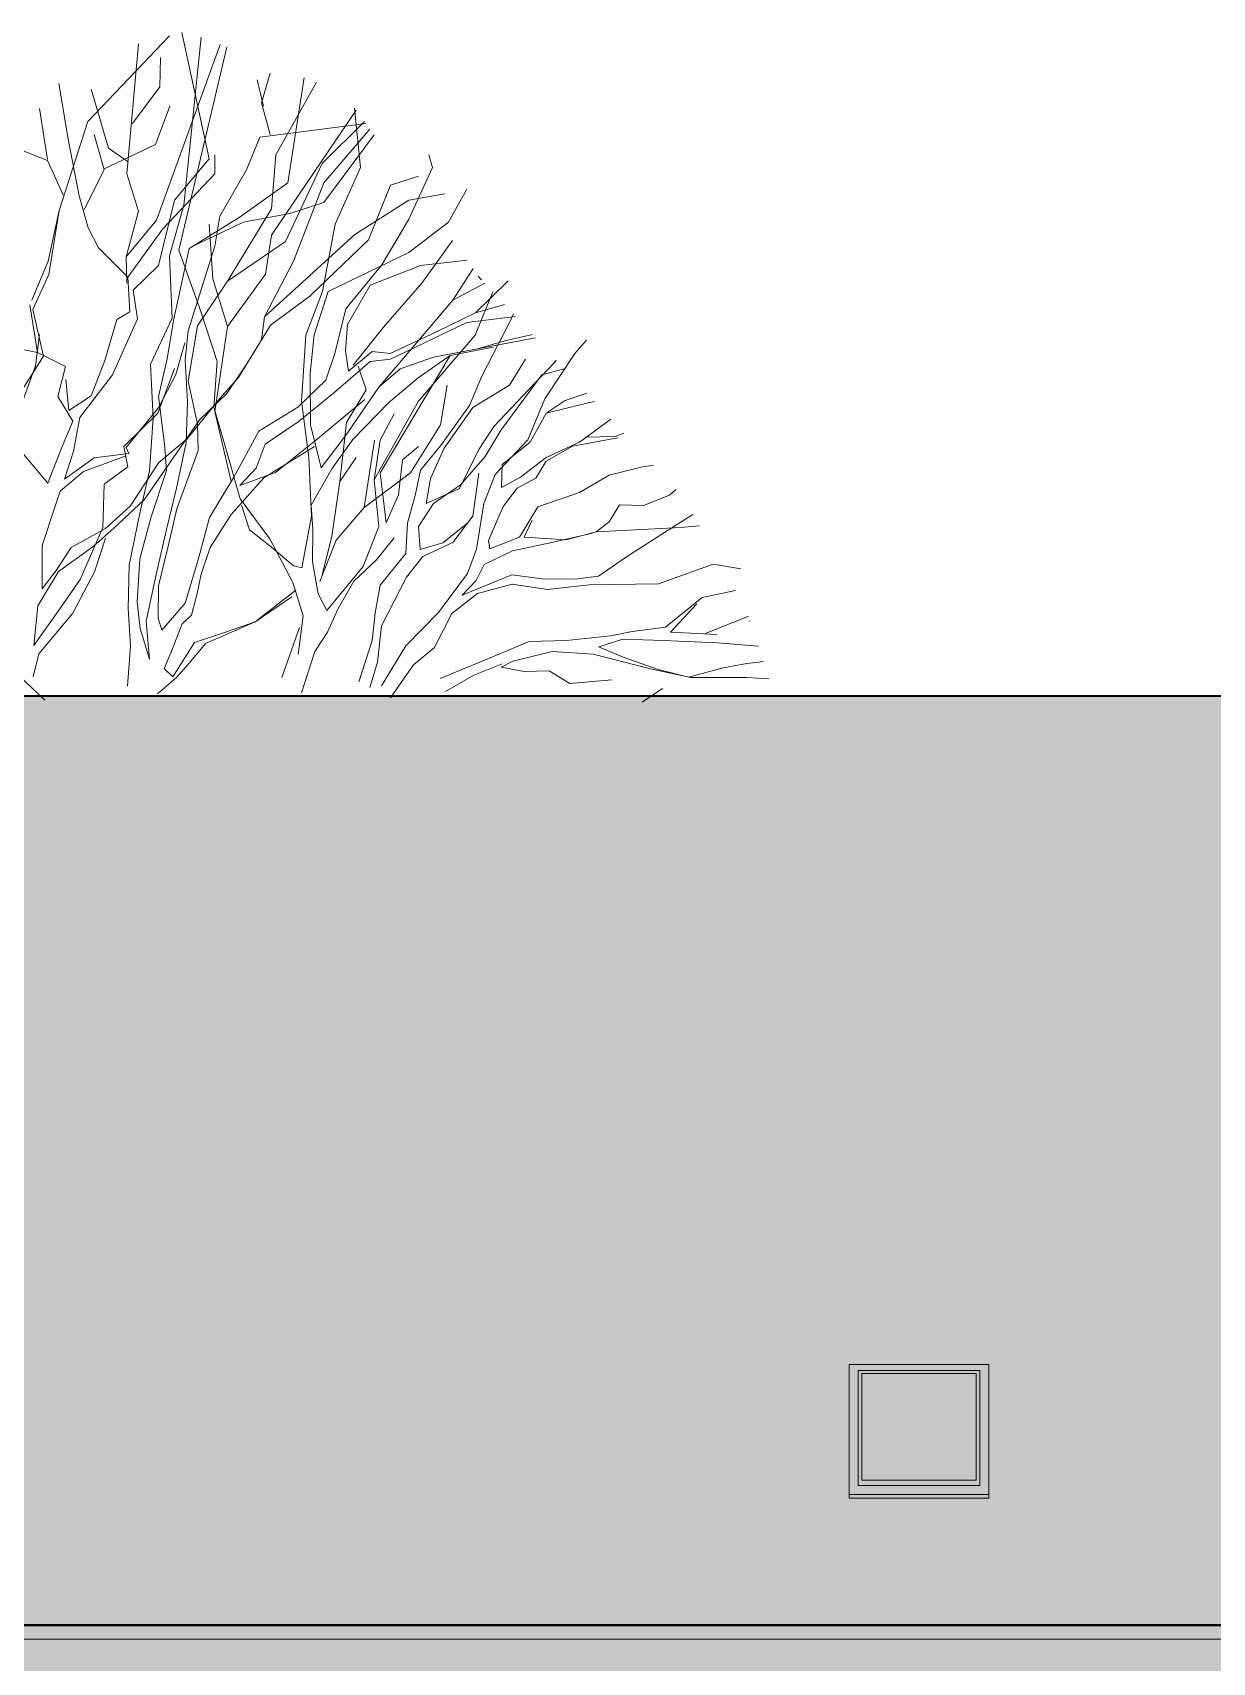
# Model space of a CAD drawing. Header units: millimetres. Extents: x -13512 to 8923, y -6533 to 5096.
# Drawn here: x -6463 to -5803, y -6031 to -5120 of the extents above; entities that cross this region are included whole.
import ezdxf

# ---------------------------------------------------------------- set-up
doc = ezdxf.new("R2010")
doc.units = ezdxf.units.MM
for name, color, linetype, lineweight in [('A-ELEWACJA CIENKA', 11, 'Continuous', 13), ('A-RYS ELEWACJI', 30, 'Continuous', 35), ('B-CIENIE', 251, 'Continuous', 0), ('B-DACHÓWKA', 250, 'Continuous', 0), ('B-materiały', 9, 'Continuous', 0), ('B-STOLARKA OKIENNA', 32, 'Continuous', 0), ('B-SZKŁO', 153, 'Continuous', 0)]:
    doc.layers.add(name, color=color, linetype=linetype, lineweight=lineweight)

# ---------------------------------------------------------------- blocks, each defined once
blk = doc.blocks.new('A$C557A236E')
at = {"layer": 'B-materiały'}
for p, q in [((-809.53, 321.15), (-763.85, 369.09)), ((-787.86, 291.86), (-781.24, 364.55)), ((-757.05, 370.87), (-741.82, 300.32)), ((-756.01, 274.5), (-746.15, 368.37)), ((-771.22, 266.07), (-735.54, 364.22)), ((-769.33, 340.58), (-768.98, 356.88)), ((-758.68, 249.24), (-731.82, 362.76)), ((-712.5, 331.57), (-707.65, 348.21)), ((-820.66, 311.39), (-825.77, 342.47)), ((-798.09, 306.26), (-807.79, 339.2)), ((-784.58, 320.13), (-769.33, 340.58)), ((-711.46, 329.83), (-714.93, 344.4)), ((-704.51, 302.6), (-681.86, 343.23)), ((-688.6, 345.86), (-697.89, 286.98)), ((-832.05, 300.01), (-836.55, 328.45)), ((-771.75, 308.34), (-763.78, 329.83)), ((-707.65, 313.88), (-712.5, 331.57)), ((-657.27, 295.44), (-660.59, 328.67)), ((-825.65, 271.41), (-809.53, 321.15)), ((-713.54, 312.36), (-654.26, 320.13)), ((-706.92, 257.7), (-659.69, 327.46)), ((-655.03, 321.17), (-678.63, 297.72)), ((-814.46, 279.73), (-820.66, 311.39)), ((-800.52, 294.12), (-806.06, 313.88)), ((-720.97, 294.14), (-713.54, 312.36)), ((-677.73, 286.98), (-651.89, 316.93)), ((-649.5, 313.71), (-677.73, 275.92)), ((-832.05, 299.32), (-847.64, 305.56)), ((-800.52, 294.81), (-771.75, 308.34)), ((-787, 298.63), (-798.09, 306.26)), ((-738.51, 291.86), (-738.51, 302.6)), ((-738.51, 302.6), (-738.51, 291.86)), ((-706.92, 272.34), (-704.51, 302.6)), ((-616.95, 295.44), (-619.05, 302.6)), ((-823.39, 280.25), (-832.05, 299.32)), ((-811.6, 271.93), (-800.52, 294.12)), ((-781.24, 271.04), (-787.86, 291.86)), ((-767.7, 261.28), (-738.51, 291.86)), ((-741.82, 300.32), (-761.08, 277.22)), ((-735.74, 268.3), (-720.97, 294.14)), ((-678.63, 297.72), (-699.1, 254.12)), ((-671.28, 263.88), (-657.27, 295.44)), ((-630.44, 266.24), (-616.95, 295.44)), ((-697.89, 286.98), (-724.97, 267.46)), ((-694.58, 243.05), (-677.73, 286.98)), ((-640.42, 285.68), (-652.76, 255.09)), ((-624.77, 290.56), (-640.42, 285.68)), ((-597.69, 283.4), (-607.92, 264.86)), ((-809.32, 261.76), (-814.46, 279.73)), ((-761.08, 277.22), (-770.11, 240.78)), ((-764.02, 246.14), (-756.01, 274.5)), ((-677.73, 275.92), (-696.69, 269.74)), ((-660.41, 258.12), (-630.19, 277.22)), ((-630.19, 277.22), (-610.03, 280.8)), ((-825.65, 271.41), (-831.8, 243.05)), ((-831.46, 235.74), (-825.65, 271.41)), ((-788.13, 245.54), (-781.24, 271.04)), ((-788.13, 245.54), (-771.22, 266.07)), ((-724.97, 267.46), (-752.96, 250.21)), ((-722.57, 264.86), (-750.85, 251.51)), ((-738.67, 251.47), (-735.74, 268.3)), ((-731.59, 231.99), (-706.92, 272.34)), ((-696.69, 269.74), (-722.57, 264.86)), ((-645.23, 241.07), (-630.44, 266.24)), ((-607.92, 264.86), (-630.19, 247.93)), ((-803.68, 250.51), (-809.32, 261.76)), ((-787.18, 234.16), (-767.7, 261.28)), ((-739.72, 233.29), (-741.82, 263.88)), ((-710.87, 211.94), (-660.41, 258.12)), ((-710.23, 235.89), (-706.92, 257.7)), ((-652.76, 255.09), (-685.55, 223.53)), ((-678.38, 226.16), (-671.28, 263.88)), ((-787.18, 234.16), (-803.68, 250.51)), ((-762.47, 211.32), (-764.02, 246.14)), ((-752.96, 250.21), (-761.77, 210)), ((-746.34, 215.07), (-758.68, 249.24)), ((-746.13, 227.82), (-738.67, 251.47)), ((-699.1, 254.12), (-731.59, 231.99)), ((-630.19, 247.93), (-675.32, 226.13)), ((-622.86, 230.9), (-605.69, 254.6)), ((-831.8, 243.05), (-840.82, 221.25)), ((-787.76, 230.8), (-788.13, 245.54)), ((-770.11, 240.78), (-784.31, 226.86)), ((-710.87, 211.94), (-694.58, 243.05)), ((-665.4, 216.43), (-645.23, 241.07)), ((-623.57, 240.78), (-651.85, 229.71)), ((-597.56, 243.63), (-623.57, 240.78)), ((-605.51, 221.25), (-594.18, 239.06)), ((-840.35, 216.07), (-831.46, 235.74)), ((-786.02, 214.75), (-787.18, 234.16)), ((-753.58, 204.17), (-746.13, 227.82)), ((-731.59, 231.99), (-748.29, 206.98)), ((-731.59, 206.61), (-739.72, 233.29)), ((-731.59, 206.61), (-710.23, 235.89)), ((-651.85, 229.71), (-664.51, 207.74)), ((-644.36, 206.23), (-622.86, 230.9)), ((-605.51, 221.25), (-587.69, 230.8)), ((-592.94, 214.22), (-574.62, 232.11)), ((-591.36, 234.76), (-589.49, 232.74)), ((-842.03, 218.65), (-837.74, 192)), ((-784.31, 226.86), (-781.9, 210.83)), ((-685.55, 223.53), (-707.4, 207.33)), ((-687.82, 201.79), (-678.38, 226.16)), ((-675.32, 226.13), (-683.13, 201.91)), ((-646.87, 172.65), (-605.51, 221.25)), ((-593.18, 201.73), (-583.16, 225.91)), ((-592.94, 214.22), (-576.65, 218.89)), ((-834.34, 190.08), (-840.35, 216.07)), ((-800.09, 187.58), (-793.29, 210.55)), ((-781.9, 210.83), (-795.87, 179.65)), ((-793.29, 210.55), (-786.02, 214.75)), ((-774.56, 185.54), (-762.47, 211.32)), ((-761.77, 210), (-765.25, 188.46)), ((-737.31, 187.08), (-746.34, 215.07)), ((-712.56, 199.16), (-710.87, 211.94)), ((-671.48, 191.48), (-665.4, 216.43)), ((-614.8, 203.62), (-592.94, 214.22)), ((-570.49, 212.24), (-597.69, 208.89)), ((-573.92, 208.89), (-571.76, 213.61)), ((-836.65, 202.09), (-838.9, 184.6)), ((-755.19, 188.04), (-753.58, 204.17)), ((-748.29, 206.98), (-753.54, 176.01)), ((-738.51, 159.1), (-731.59, 206.61)), ((-707.4, 207.33), (-720.28, 186.23)), ((-688.27, 193.07), (-687.82, 201.79)), ((-683.13, 201.91), (-685.28, 180.4)), ((-664.51, 207.74), (-665.48, 192.97)), ((-661.26, 185.03), (-644.36, 206.23)), ((-640.64, 191.58), (-614.8, 203.62)), ((-597.69, 208.89), (-640.42, 188.39)), ((-624.77, 164.96), (-593.18, 201.73)), ((-589.37, 178.78), (-573.92, 208.89)), ((-576.46, 198.55), (-561.1, 202.11)), ((-837.74, 192), (-852.56, 194.98)), ((-822.13, 184.35), (-837.74, 192)), ((-760.34, 179.86), (-755.42, 197.42)), ((-725.44, 178.06), (-712.56, 199.16)), ((-690.25, 164.86), (-688.27, 193.07)), ((-676.47, 176.6), (-671.48, 191.48)), ((-665.48, 192.97), (-663.85, 181.61)), ((-663.85, 181.61), (-650.72, 192.67)), ((-650.72, 192.67), (-640.64, 191.58)), ((-616.46, 189.5), (-559.35, 200.22)), ((-616.46, 189.5), (-591.77, 194.14)), ((-583.08, 195.03), (-607.09, 190.41)), ((-591.77, 194.14), (-576.46, 198.55)), ((-554.2, 166.26), (-537.4, 191.48)), ((-537.4, 191.48), (-530.89, 199.02)), ((-838.9, 184.6), (-846.42, 163.63)), ((-845.95, 171.69), (-834.34, 190.08)), ((-826.4, 167.48), (-822.13, 184.35)), ((-807.64, 167.95), (-800.09, 187.58)), ((-773.14, 155.41), (-774.56, 185.54)), ((-770.53, 158.16), (-761.1, 183.2)), ((-765.25, 188.46), (-770.09, 167.55)), ((-753.93, 164.61), (-755.19, 188.04)), ((-739.11, 161.63), (-737.31, 187.08)), ((-720.28, 186.23), (-731.92, 169.18)), ((-651.85, 187.08), (-672.26, 169.33)), ((-653.96, 171.14), (-658.47, 184.48)), ((-640.42, 188.39), (-651.85, 187.08)), ((-646.87, 172.65), (-635.06, 183)), ((-646.14, 124.93), (-607.09, 190.41)), ((-635.06, 183), (-616.46, 189.5)), ((-607.09, 190.41), (-624.88, 177.89)), ((-564.89, 188.39), (-573.92, 173.74)), ((-563.04, 171.4), (-548.67, 186.51)), ((-543.42, 183.05), (-555.86, 179.6)), ((-548.67, 186.51), (-547.79, 187.75)), ((-821.95, 176.98), (-820.17, 159.6)), ((-795.87, 179.65), (-814.04, 155.73)), ((-769.94, 161.52), (-760.34, 179.86)), ((-753.54, 176.01), (-748.25, 152.01)), ((-735.87, 166.4), (-725.44, 178.06)), ((-692.18, 161.46), (-676.47, 176.6)), ((-685.28, 180.4), (-685.22, 151.58)), ((-624.88, 177.89), (-641.29, 164.08)), ((-612.43, 151.62), (-608.82, 173.74)), ((-596.34, 162.52), (-589.37, 178.78)), ((-573.92, 173.74), (-594.38, 161.38)), ((-555.86, 179.6), (-578.57, 148.89)), ((-818.01, 153.62), (-826.4, 167.48)), ((-820.17, 159.6), (-807.64, 167.95)), ((-770.09, 167.55), (-766.74, 140.82)), ((-754.7, 141.79), (-753.93, 164.61)), ((-754.08, 143.82), (-735.87, 166.4)), ((-731.92, 169.18), (-746.98, 154.73)), ((-672.26, 169.33), (-691.97, 153.42)), ((-686.11, 133.46), (-690.25, 164.86)), ((-682.33, 142.94), (-654.74, 165.75)), ((-665.09, 152.92), (-653.96, 171.14)), ((-664.34, 147.41), (-646.87, 172.65)), ((-641.29, 164.08), (-661.56, 143.46)), ((-649.6, 120.96), (-624.77, 164.96)), ((-582.64, 150.8), (-563.04, 171.4)), ((-563.68, 143.23), (-554.2, 166.26)), ((-542.78, 165.2), (-553.33, 158.23)), ((-529.98, 163.98), (-553.33, 158.23)), ((-530.77, 169.4), (-542.78, 165.2)), ((-526.42, 164.71), (-529.98, 163.98)), ((-814.04, 155.73), (-817.59, 136.87)), ((-789.5, 139.58), (-770.53, 158.16)), ((-788.15, 138.95), (-769.94, 161.52)), ((-775.08, 125.87), (-773.14, 155.41)), ((-733.23, 140.99), (-739.11, 161.63)), ((-729.49, 120.05), (-738.51, 159.1)), ((-713.97, 148.18), (-692.18, 161.46)), ((-646.14, 143.16), (-638.31, 157.8)), ((-612.53, 139.99), (-596.34, 162.52)), ((-594.38, 161.38), (-610.49, 138.7)), ((-553.33, 158.23), (-562.3, 141.92)), ((-824.34, 138.71), (-818.01, 153.62)), ((-746.98, 154.73), (-778.03, 109.7)), ((-748.25, 152.01), (-747.88, 137.27)), ((-728.07, 122.35), (-713.97, 148.18)), ((-691.97, 153.42), (-710.43, 140.89)), ((-685.22, 151.58), (-679.26, 127.6)), ((-679.26, 127.6), (-664.34, 147.41)), ((-668.7, 120.05), (-665.09, 152.92)), ((-629.28, 124.93), (-612.43, 151.62)), ((-591.03, 137.85), (-582.64, 150.8)), ((-578.57, 148.89), (-587.58, 133.91)), ((-534.82, 141.94), (-517.2, 154.76)), ((-514.79, 145.12), (-510.01, 147)), ((-831.89, 119.08), (-824.34, 138.71)), ((-817.59, 136.87), (-822.56, 121.32)), ((-787.21, 128.24), (-789.5, 139.58)), ((-786.72, 135.63), (-788.15, 138.95)), ((-769.84, 130.69), (-754.08, 143.82)), ((-766.74, 140.82), (-765.7, 126.1)), ((-760.09, 116.19), (-754.7, 141.79)), ((-747.88, 137.27), (-759.8, 104.8)), ((-724.41, 110.38), (-733.23, 140.99)), ((-710.43, 140.89), (-715.46, 127.36)), ((-682.91, 139.57), (-711.3, 122.1)), ((-704.67, 124.95), (-682.33, 142.94)), ((-661.56, 143.46), (-673.21, 127.08)), ((-655.16, 105.41), (-649.45, 143.16)), ((-649.6, 120.96), (-646.14, 143.16)), ((-624.77, 139.58), (-633.8, 132.09)), ((-623.59, 126.31), (-612.53, 139.99)), ((-610.49, 138.7), (-618.11, 121.75)), ((-601.88, 116.13), (-591.03, 137.85)), ((-581.97, 124), (-563.68, 143.23)), ((-562.3, 141.92), (-578.08, 129.46)), ((-553.38, 133.43), (-534.82, 141.94)), ((-538.79, 139.83), (-553.33, 131.42)), ((-513.43, 144.49), (-538.79, 139.83)), ((-531.54, 144.7), (-514.79, 145.12)), ((-845.71, 135.49), (-831.89, 119.08)), ((-822.56, 121.32), (-806.1, 133.13)), ((-788.7, 134.24), (-811.94, 125.61)), ((-806.1, 133.13), (-786.72, 135.63)), ((-800.37, 118.53), (-787.21, 128.24)), ((-785.98, 106.15), (-769.84, 130.69)), ((-684.62, 100.65), (-686.11, 133.46)), ((-668.7, 120.05), (-659.68, 133.39)), ((-633.8, 132.09), (-635.9, 112.57)), ((-587.58, 133.91), (-601.26, 118.15)), ((-578.08, 129.46), (-578.43, 116.71)), ((-567.85, 122.34), (-553.38, 133.43)), ((-553.33, 131.42), (-559.12, 121.89)), ((-518.27, 123.58), (-500.28, 128.06)), ((-500.28, 128.06), (-493.5, 129.2)), ((-811.94, 125.61), (-825.08, 114.56)), ((-801.11, 94.38), (-800.37, 118.53)), ((-780.52, 102.27), (-775.08, 125.87)), ((-765.7, 126.1), (-774.43, 99.74)), ((-741.58, 99.89), (-728.07, 122.35)), ((-711.3, 122.1), (-729.56, 101.53)), ((-715.46, 127.36), (-724.6, 117.74)), ((-724.6, 117.74), (-704.67, 124.95)), ((-673.21, 127.08), (-684.77, 106.68)), ((-673.22, 89.46), (-668.7, 120.05)), ((-655.16, 105.41), (-629.28, 124.93)), ((-646.93, 94.89), (-649.6, 120.96)), ((-642.83, 96.95), (-646.14, 124.93)), ((-626.59, 112.16), (-623.59, 126.31)), ((-618.11, 121.75), (-620.44, 107.62)), ((-591.07, 124.61), (-594.38, 100.53)), ((-588.26, 107.75), (-581.97, 124)), ((-578.43, 116.71), (-567.85, 122.34)), ((-559.12, 121.89), (-569.71, 116.26)), ((-534.79, 113.78), (-518.27, 123.58)), ((-825.08, 114.56), (-828.19, 105.09)), ((-778.03, 109.7), (-795.06, 93.86)), ((-765.55, 93.26), (-760.09, 116.19)), ((-707.77, 88), (-724.41, 110.38)), ((-635.9, 112.57), (-642.83, 96.95)), ((-630.89, 96.63), (-626.59, 112.16)), ((-620.44, 107.62), (-601.88, 116.13)), ((-601.26, 118.15), (-616.42, 107.72)), ((-569.71, 116.26), (-577.49, 106.01)), ((-558.05, 105.83), (-534.79, 113.78)), ((-499.08, 106.63), (-484.47, 112.36)), ((-484.47, 112.36), (-480.86, 115.56)), ((-828.19, 105.09), (-835.04, 84.14)), ((-799.75, 93.74), (-785.98, 106.15)), ((-786.5, 73.29), (-780.52, 102.27)), ((-759.8, 104.8), (-764.64, 83.89)), ((-729.56, 101.53), (-741.16, 83.14)), ((-723.77, 106.71), (-719.29, 93.07)), ((-689.93, 71.69), (-684.62, 100.65)), ((-684.77, 106.68), (-683.76, 93.29)), ((-670.81, 87.19), (-655.16, 105.41)), ((-616.42, 107.72), (-624.81, 94.77)), ((-594.38, 100.53), (-605.51, 85.89)), ((-592.32, 82.18), (-588.26, 107.75)), ((-577.49, 106.01), (-585.73, 87.03)), ((-568.35, 88.81), (-558.05, 105.83)), ((-518.29, 97.44), (-512.49, 106.97)), ((-512.49, 106.97), (-499.08, 106.63)), ((-489.28, 90.12), (-471.47, 101.55)), ((-818.93, 83.2), (-799.75, 93.74)), ((-813.78, 65.23), (-801.11, 94.38)), ((-795.06, 93.86), (-806.87, 83.51)), ((-774.43, 99.74), (-780.56, 76.79)), ((-770.99, 69.66), (-765.55, 93.26)), ((-747.71, 76.94), (-741.58, 99.89)), ((-719.29, 93.07), (-706.98, 83.33)), ((-683.76, 93.29), (-683.98, 75.19)), ((-655.76, 72.54), (-646.93, 94.89)), ((-631.81, 79.85), (-630.89, 96.63)), ((-624.81, 94.77), (-623.82, 82.06)), ((-611.18, 85.73), (-597.37, 96.8)), ((-561.21, 98.37), (-565.67, 88.88)), ((-527.52, 91.17), (-550.18, 85.91)), ((-542.17, 87.45), (-525.52, 91.89)), ((-525.52, 91.89), (-518.29, 97.44)), ((-525.52, 91.89), (-478.23, 94.35)), ((-478.23, 94.35), (-467.86, 95.27)), ((-835.04, 84.14), (-835.11, 60.01)), ((-827.32, 70.26), (-818.93, 83.2)), ((-806.87, 83.51), (-825.96, 69.62)), ((-799.62, 88.38), (-805.85, 69.45)), ((-764.64, 83.89), (-770.12, 61.63)), ((-741.16, 83.14), (-746.15, 68.27)), ((-695.09, 63.51), (-707.77, 88)), ((-706.98, 83.33), (-694.65, 72.91)), ((-679.84, 64.08), (-670.81, 87.19)), ((-678.63, 67.66), (-673.22, 89.46)), ((-638.31, 88.49), (-648.47, 76.08)), ((-623.82, 82.06), (-611.18, 85.73)), ((-605.51, 85.89), (-622.38, 78.07)), ((-597.34, 68.64), (-592.32, 82.18)), ((-585.73, 87.03), (-584.95, 82.36)), ((-584.95, 82.36), (-568.35, 88.81)), ((-550.18, 85.91), (-572.18, 81.34)), ((-565.67, 88.88), (-542.17, 87.45)), ((-509.07, 77.56), (-489.28, 90.12)), ((-787.08, 48.75), (-786.5, 73.29)), ((-780.56, 76.79), (-781.96, 52.62)), ((-755.13, 51.95), (-747.71, 76.94)), ((-694.65, 72.91), (-689.93, 71.69)), ((-683.98, 75.19), (-680.85, 57.17)), ((-648.47, 76.08), (-660.92, 64.37)), ((-646.11, 62.06), (-631.81, 79.85)), ((-622.38, 78.07), (-631.47, 66.45)), ((-588.08, 73.57), (-592.55, 64.74)), ((-572.18, 81.34), (-588.08, 73.57)), ((-524.23, 67.12), (-509.07, 77.56)), ((-460.17, 73.85), (-490.57, 62.78)), ((-444.53, 71.24), (-460.17, 73.85)), ((-825.96, 69.62), (-837.55, 50.56)), ((-835.11, 60.01), (-827.32, 70.26)), ((-826.08, 47.5), (-813.78, 65.23)), ((-805.85, 69.45), (-818, 46.36)), ((-777, 42.02), (-770.99, 69.66)), ((-746.15, 68.27), (-748.56, 57.48)), ((-675.92, 47.9), (-655.76, 72.54)), ((-660.92, 64.37), (-669.91, 48.73)), ((-631.47, 66.45), (-645.54, 39.28)), ((-613.55, 46.79), (-597.34, 68.64)), ((-600.39, 56.5), (-572.52, 67.92)), ((-592.55, 64.74), (-600.39, 56.5)), ((-572.52, 67.92), (-555.7, 65.66)), ((-555.7, 65.66), (-537.6, 65.45)), ((-537.6, 65.45), (-524.23, 67.12)), ((-770.12, 61.63), (-770.34, 43.53)), ((-748.56, 57.48), (-751.61, 45.34)), ((-693.38, 59.2), (-715.99, 41.54)), ((-715.99, 41.54), (-695.55, 55.46)), ((-689.26, 44.89), (-695.09, 63.51)), ((-680.85, 57.17), (-675.92, 47.9)), ((-649.08, 46.57), (-646.11, 62.06)), ((-591.7, 57.39), (-606.17, 46.3)), ((-572.38, 62.56), (-591.7, 57.39)), ((-552.87, 59.7), (-572.38, 62.56)), ((-529.47, 62.3), (-552.87, 59.7)), ((-490.57, 62.78), (-529.47, 62.3)), ((-486.65, 38.57), (-466.28, 55.17)), ((-466.28, 55.17), (-447.61, 58.99)), ((-837.55, 50.56), (-839.68, 28.38)), ((-839.68, 28.38), (-826.08, 47.5)), ((-818, 46.36), (-836.88, 23.76)), ((-785.71, 28.15), (-787.08, 48.75)), ((-781.96, 52.62), (-780.25, 37.92)), ((-768.16, 36.88), (-755.13, 51.95)), ((-669.91, 48.73), (-675.62, 35.85)), ((-650.7, 31.11), (-649.08, 46.57)), ((-631.86, 28.23), (-613.55, 46.79)), ((-606.17, 46.3), (-615.74, 27.29)), ((-483.95, 35.77), (-469.2, 51.72)), ((-780.25, 37.92), (-775.13, 20.62)), ((-775.13, 20.62), (-777, 42.02)), ((-770.34, 43.53), (-768.16, 36.88)), ((-756.85, 40.51), (-763.15, 24.27)), ((-751.61, 45.34), (-756.85, 40.51)), ((-715.99, 41.54), (-743.84, 29.44)), ((-732.6, 35.76), (-715.99, 41.54)), ((-701.2, 10.39), (-691.27, 38.38)), ((-692.07, 23.37), (-689.26, 44.89)), ((-645.54, 39.28), (-647.72, 19.11)), ((-505.35, 36.09), (-486.65, 38.57)), ((-440.29, 44.79), (-464.39, 35.12)), ((-440.01, 41.96), (-439.41, 42.11)), ((-787.49, 5.56), (-785.71, 28.15)), ((-762.15, 10.89), (-749.89, 29.96)), ((-743.84, 29.44), (-752.95, 18.49)), ((-749.89, 29.96), (-732.6, 35.76)), ((-675.62, 35.85), (-682.72, 24.94)), ((-658.17, 8.13), (-650.7, 31.11)), ((-645.37, 5.77), (-631.86, 28.23)), ((-584.76, 21.36), (-562.87, 30.63)), ((-562.87, 30.63), (-542.1, 31.15)), ((-542.1, 31.15), (-517.36, 33.78)), ((-510.61, 31.93), (-523.91, 27.58)), ((-523.91, 27.58), (-510.36, 21.88)), ((-517.36, 33.78), (-505.35, 36.09)), ((-487.8, 31.16), (-510.61, 31.93)), ((-457.6, 29.91), (-487.8, 31.16)), ((-458.07, 34.47), (-483.95, 35.77)), ((-434.81, 27.95), (-457.6, 29.91)), ((-836.88, 23.76), (-840.17, 10.83)), ((-763.15, 24.27), (-766.95, 15.46)), ((-752.95, 18.49), (-760.12, 10.27)), ((-682.72, 24.94), (-690.19, 1.96)), ((-647.72, 19.11), (-652.06, 4.93)), ((-615.74, 27.29), (-627.57, 17.61)), ((-612.63, 9.94), (-584.76, 21.36)), ((-571.98, 19.67), (-578.6, 16.15)), ((-549.99, 24.91), (-571.98, 19.67)), ((-527.16, 23.48), (-549.99, 24.91)), ((-495.08, 15.27), (-527.16, 23.48)), ((-510.36, 21.88), (-490.75, 15)), ((-454.57, 15.91), (-441.22, 18.25)), ((-441.22, 18.25), (-434.54, 19.09)), ((-434.54, 19.09), (-432.1, 19.62)), ((-833.54, -2.3), (-847.97, 11.42)), ((-760.12, 10.27), (-770.62, 1.29)), ((-766.95, 15.46), (-762.15, 10.89)), ((-627.57, 17.61), (-640.51, -0.82)), ((-593.9, 11.75), (-609.76, 2.64)), ((-577.98, 18.18), (-593.9, 11.75)), ((-578.6, 16.15), (-565.8, 13.79)), ((-565.8, 13.79), (-551.73, 14.14)), ((-551.73, 14.14), (-540.16, 7.06)), ((-472.81, 10.39), (-495.08, 15.27)), ((-490.75, 15), (-473.88, 10.73)), ((-473.88, 10.73), (-454.57, 15.91)), ((-441.22, 10.39), (-472.81, 10.39)), ((-428.89, 9.75), (-441.22, 10.39)), ((-540.16, 7.06), (-516.74, 9.09)), ((-499.67, -3.32), (-488.47, 4.33))]:
    blk.add_line(p, q, dxfattribs=at)

msp = doc.modelspace()

# ---------------------------------------------------------------- hatches: boundary and pattern name
at = {"layer": 'A-ELEWACJA CIENKA'}
h = msp.add_hatch(dxfattribs=at)
h.set_pattern_fill('AR-RSHKE', color=256, scale=0.1)
h.set_pattern_definition([(0, (-9e-13, -3373.854), (64.77, 30.48), [15.24, -12.7, 17.78, -7.62, 22.86, -10.16]), (0, (15.24, -3372.584), (64.77, 30.48), [12.7, -48.26, 10.16, -15.24]), (0, (45.72, -3375.76), (64.77, 30.48), [7.62, -78.74]), (90, (-9e-13, -3373.854), (-21.59, 30.48), [29.21, -92.71]), (90, (15.24, -3373.854), (-21.59, 30.48), [28.575, -93.345]), (90, (27.94, -3373.854), (-21.59, 30.48), [26.67, -95.25]), (90, (45.72, -3375.759), (-21.59, 30.48), [29.21, -92.71]), (90, (53.34, -3375.759), (-21.59, 30.48), [29.21, -92.71]), (90, (76.2, -3373.854), (-21.59, 30.48), [27.94, -93.98])])
h.paths.add_polyline_path([(-6662.4, -5580.24), (-6755.4, -5580.24), (-6755.4, -5491.25), (-7022.4, -5491.25), (-7022.4, -6010.48), (-6126.4, -6010.48), (-5622.4, -6010.48), (-5622.4, -5491.25), (-6662.4, -5491.25)])
h.paths.add_polyline_path([(-6626.4, -5864.66), (-6626.4, -5939.41), (-6704.4, -5939.41), (-6704.4, -5864.66)], flags=16)
h.paths.add_polyline_path([(-6631.4, -5868.16), (-6631.4, -5932.41), (-6699.4, -5932.41), (-6699.4, -5868.16)], flags=0)
h.paths.add_polyline_path([(-6633.4, -5869.66), (-6633.4, -5929.41), (-6697.4, -5929.41), (-6697.4, -5869.66)], flags=0)
h.paths.add_polyline_path([(-6006.4, -5864.66), (-5928.4, -5864.66), (-5928.4, -5939.41), (-6006.4, -5939.41)], flags=16)
h.paths.add_polyline_path([(-6001.4, -5868.16), (-5933.4, -5868.16), (-5933.4, -5932.41), (-6001.4, -5932.41)], flags=0)
h.paths.add_polyline_path([(-5999.4, -5869.66), (-5935.4, -5869.66), (-5935.4, -5929.41), (-5999.4, -5929.41)], flags=0)
at = {"layer": 'B-CIENIE', "transparency": 33554503}
h = msp.add_hatch(color=0, dxfattribs=at)
h.dxf.hatch_style = 1
h.paths.add_polyline_path([(-5999.4, -5869.66), (-5935.4, -5869.66), (-5935.4, -5870.91), (-5997.57, -5870.91), (-5997.57, -5929.41), (-5999.4, -5929.41)])
at = {"layer": 'B-DACHÓWKA', "transparency": 33554636}
h = msp.add_hatch(color=256, dxfattribs=at)
h.dxf.hatch_style = 1
h.paths.add_polyline_path([(-7022.4, -5491.25), (-7022.4, -6010.48), (-6126.4, -6010.48), (-5622.4, -6010.48), (-5622.4, -5491.25), (-6662.4, -5491.25), (-6662.4, -5580.24), (-6755.4, -5580.24), (-6755.4, -5491.25)])
h.paths.add_polyline_path([(-6704.4, -5864.66), (-6626.4, -5864.66), (-6626.4, -5939.41), (-6704.4, -5939.41)], flags=16)
h.paths.add_polyline_path([(-6699.4, -5868.16), (-6631.4, -5868.16), (-6631.4, -5932.41), (-6699.4, -5932.41)], flags=0)
h.paths.add_polyline_path([(-6697.4, -5869.66), (-6633.4, -5869.66), (-6633.4, -5929.41), (-6697.4, -5929.41)], flags=0)
h.paths.add_polyline_path([(-6006.4, -5864.66), (-5928.4, -5864.66), (-5928.4, -5939.41), (-6006.4, -5939.41)], flags=16)
h.paths.add_polyline_path([(-6001.4, -5868.16), (-5933.4, -5868.16), (-5933.4, -5932.41), (-6001.4, -5932.41)], flags=0)
h.paths.add_polyline_path([(-5999.4, -5869.66), (-5935.4, -5869.66), (-5935.4, -5929.41), (-5999.4, -5929.41)], flags=0)
h = msp.add_hatch(color=256, dxfattribs=at)
h.dxf.hatch_style = 1
h.paths.add_polyline_path([(-5622.4, -6010.48), (-7022.4, -6010.48), (-7022.4, -6018.15), (-5622.4, -6018.15)])
h = msp.add_hatch(color=256, dxfattribs=at)
h.dxf.hatch_style = 1
h.paths.add_polyline_path([(-5622.4, -6018.15), (-7022.4, -6018.15), (-7022.4, -6044.23), (-5622.4, -6044.23)])
at = {"layer": 'B-STOLARKA OKIENNA', "transparency": 33554628}
h = msp.add_hatch(color=256, dxfattribs=at)
h.dxf.hatch_style = 1
h.paths.add_polyline_path([(-5933.4, -5932.41), (-5933.4, -5868.16), (-6001.4, -5868.16), (-6001.4, -5932.41)], flags=16)
h.paths.add_polyline_path([(-5999.4, -5929.41), (-5999.4, -5869.66), (-5935.4, -5869.66), (-5935.4, -5929.41)], flags=0)
h.paths.add_polyline_path([(-5928.4, -5937.41), (-5928.4, -5864.66), (-6006.4, -5864.66), (-6006.4, -5937.41)])
h = msp.add_hatch(color=256, dxfattribs=at)
h.dxf.hatch_style = 1
h.paths.add_polyline_path([(-5933.4, -5932.41), (-5933.4, -5868.16), (-6001.4, -5868.16), (-6001.4, -5932.41)])
h.paths.add_polyline_path([(-5999.4, -5929.41), (-5999.4, -5869.66), (-5935.4, -5869.66), (-5935.4, -5929.41)], flags=16)
h = msp.add_hatch(color=256, dxfattribs=at)
h.dxf.hatch_style = 1
h.paths.add_polyline_path([(-6006.4, -5937.41), (-5928.4, -5937.41), (-5928.4, -5939.41), (-6006.4, -5939.41)])
at = {"layer": 'B-SZKŁO', "transparency": 33554544}
h = msp.add_hatch(color=256, dxfattribs=at)
h.dxf.hatch_style = 1
h.paths.add_polyline_path([(-5999.4, -5929.41), (-5935.4, -5929.41), (-5935.4, -5869.66), (-5999.4, -5869.66)])

# ---------------------------------------------------------------- linework, layer by layer
at = {"layer": 'A-ELEWACJA CIENKA'}
for p, q in [((-5928.4, -5937.41), (-6006.4, -5937.41)), ((-5622.4, -6018.15), (-7022.4, -6018.15))]:
    msp.add_line(p, q, dxfattribs=at)
for points in [[(-5928.4, -5864.66), (-6006.4, -5864.66), (-6006.4, -5939.41), (-5928.4, -5939.41)], [(-6001.4, -5868.16), (-5933.4, -5868.16), (-5933.4, -5932.41), (-6001.4, -5932.41)], [(-5999.4, -5869.66), (-5935.4, -5869.66), (-5935.4, -5929.41), (-5999.4, -5929.41)], [(-7022.4, -6018.15), (-5622.4, -6018.15), (-5622.4, -6044.23), (-7022.4, -6044.23)]]:
    msp.add_lwpolyline(points, close=True, dxfattribs=at)
msp.add_lwpolyline([(-5928.4, -5864.66), (-6006.4, -5864.66), (-6006.4, -5939.41), (-5928.4, -5939.41), (-5928.4, -5864.66)], dxfattribs=at)
at = {"layer": 'A-RYS ELEWACJI'}
for points in [[(-5622.4, -5491.25), (-6662.4, -5491.25)], [(-7022.4, -6010.48), (-6126.4, -6010.48), (-7022.4, -6010.48), (-7022.4, -6044.23), (-6126.4, -6044.23)], [(-6126.4, -6044.23), (-5622.4, -6044.23), (-5622.4, -6010.48), (-6126.4, -6010.48), (-5622.4, -6010.48)]]:
    msp.add_lwpolyline(points, dxfattribs=at)
at = {"layer": 'B-DACHÓWKA', "transparency": 33554636}
msp.add_lwpolyline([(-7022.4, -6010.48), (-5622.4, -6010.48), (-5622.4, -6018.15), (-7022.4, -6018.15)], close=True, dxfattribs=at)

# ---------------------------------------------------------------- block references
at = {"layer": 'A-ELEWACJA CIENKA'}
msp.add_blockref('A$C557A236E', (-5622.4, -5491.25), dxfattribs=at)

doc.saveas('drawing.dxf')
